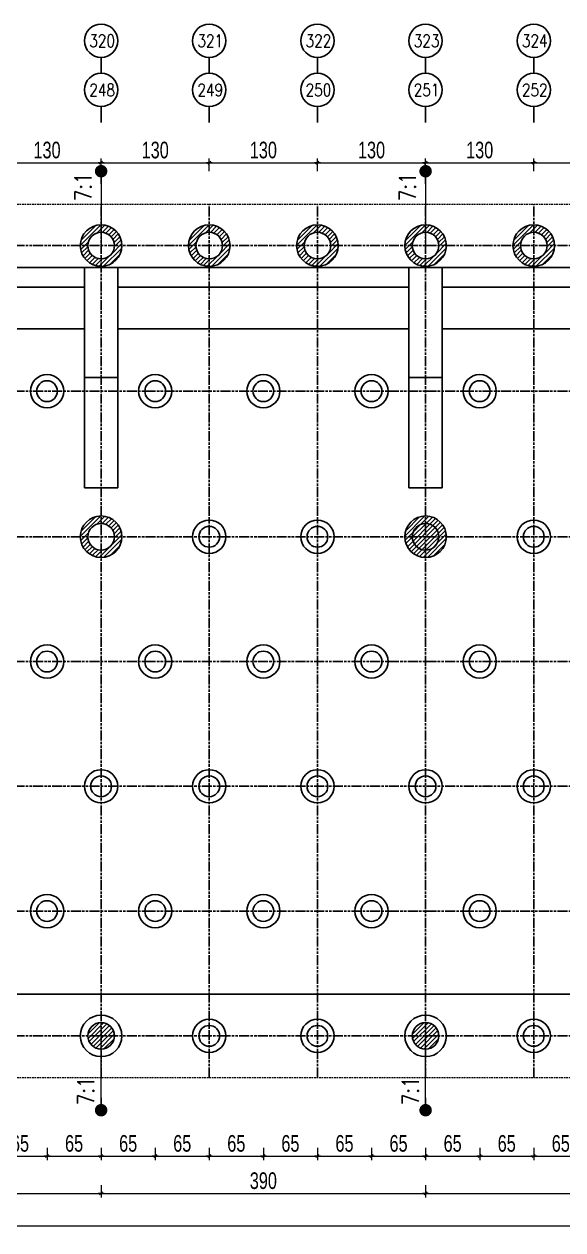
# Model space of a CAD drawing. Header units: inches. Extents: x -1640460 to 2672754, y -1012 to 1209503.
# Drawn here: x 5907 to 6555, y 136 to 1586 of the extents above; entities that cross this region are included whole.
import ezdxf

# ---------------------------------------------------------------- set-up
doc = ezdxf.new("R2010")
doc.units = ezdxf.units.IN
doc.header["$MEASUREMENT"] = 0
doc.linetypes.add('ACAD_ISO09W100', pattern=[45, 24, -3, 6, -3, 6, -3])
doc.linetypes.add('HIDDEN', pattern=[0.375, 0.25, -0.125])
doc.layers.add('DIM', color=177, linetype='Continuous', lineweight=20)
doc.layers.add('THAY1', color=9, linetype='Continuous', lineweight=20)
for name, color, linetype in [('Kich thuoc', 4, 'Continuous'), ('Text', 2, 'Continuous'), ('Tim', 8, 'ACAD_ISO09W100')]:
    doc.layers.add(name, color=color, linetype=linetype)
doc.styles.add('KICH_THUOC', font='vnsimli.shx', dxfattribs={"width": 0.8})
doc.styles.add('TXTDIM', font='VNARIAL.TTF', dxfattribs={"width": 0.7})
doc.dimstyles.new('DIM10', dxfattribs={"dimscale": 10, "dimtxt": 2, "dimasz": 0.3, "dimexe": 0.5, "dimexo": 0.5, "dimgap": 0.5, "dimtad": 1, "dimdec": 0, "dimzin": 12, "dimdsep": 46, "dimtxsty": 'TXTDIM', "dimblk": 'SLASH', "dimcen": 1.5, "dimclrd": 1, "dimclre": 256, "dimclrt": 2, "dimadec": 0, "dimazin": 0, "dimtfac": 1, "dimtdec": 0, "dimtix": 1, "dimtmove": 0, "dimatfit": 3, "dimldrblk": 'DOT', "dimfxl": 1, "dimfxlon": 1, "dimtolj": 1, "dimtzin": 0, "dimlwd": 9, "dimlwe": 9, "dimarcsym": 1})
pattern_1 = [(45, (5514.489555966934, 0), (-2.651650429449553, 2.651650429449553), [])]

# ---------------------------------------------------------------- blocks, each defined once
blk = doc.blocks.new('SLASH')
at = {"layer": 'DIM', "color": 16}
blk.add_line((-1.2, 0), (1.2, 0), dxfattribs=at)
at = {"layer": 'DIM', "color": 16, "linetype": 'Continuous'}
blk.add_line((-0.6, -0.6), (0.6, 0.6), dxfattribs=at)
blk = doc.blocks.new('*D436')
at = {"layer": 'Defpoints', "color": 0}
for p in [(5869.865491394885, 319.4343528143809), (5934.865491394885, 319.4343528143809), (5934.865491394885, 224.8443050668575)]:
    blk.add_point(p, dxfattribs=at)
at = {"layer": 'Kich thuoc', "lineweight": 9}
for p, q in [((5869.865491394885, 234.8443050668575), (5869.865491394885, 219.8443050668575)), ((5934.865491394885, 234.8443050668575), (5934.865491394885, 219.8443050668575))]:
    blk.add_line(p, q, dxfattribs=at)
at = {"layer": 'Kich thuoc', "color": 1, "lineweight": 9}
blk.add_line((5872.865491394885, 224.8443050668575), (5931.865491394885, 224.8443050668575), dxfattribs=at)
at = {"layer": 'Kich thuoc', "color": 1, "lineweight": 9, "xscale": 3, "yscale": 3, "zscale": 3, "rotation": 180}
blk.add_blockref('SLASH', (5869.865491394885, 224.8443050668575), dxfattribs=at)
at = {"layer": 'Kich thuoc', "color": 1, "lineweight": 9, "xscale": 3, "yscale": 3, "zscale": 3}
blk.add_blockref('SLASH', (5934.865491394885, 224.8443050668575), dxfattribs=at)
at = {"layer": 'Kich thuoc', "color": 2, "insert": (5902.365491394885, 240.0489435388902), "char_height": 20, "attachment_point": 5, "style": 'TXTDIM'}
blk.add_mtext('\\A1;65', dxfattribs=at)
blk = doc.blocks.new('_Dot')
at = {"color": 0, "linetype": 'ByBlock', "lineweight": -2}
blk.add_line((-0.5, 0), (-1, 0), dxfattribs=at)
at = {"color": 0, "linetype": 'ByBlock', "const_width": 0.5}
blk.add_lwpolyline([(-0.25, 0, 1), (0.25, 0, 1)], format="xyb", close=True, dxfattribs=at)
blk = doc.blocks.new('*D437')
at = {"layer": 'Defpoints', "color": 0}
for p in [(5934.865491394885, 319.4343528143809), (5999.865491394885, 319.4343528143809), (5999.865491394885, 224.8443050668575)]:
    blk.add_point(p, dxfattribs=at)
at = {"layer": 'Kich thuoc', "lineweight": 9}
for p, q in [((5934.865491394885, 234.8443050668575), (5934.865491394885, 219.8443050668575)), ((5999.865491394885, 234.8443050668575), (5999.865491394885, 219.8443050668575))]:
    blk.add_line(p, q, dxfattribs=at)
at = {"layer": 'Kich thuoc', "color": 1, "lineweight": 9}
blk.add_line((5937.865491394885, 224.8443050668575), (5996.865491394885, 224.8443050668575), dxfattribs=at)
at = {"layer": 'Kich thuoc', "color": 1, "lineweight": 9, "xscale": 3, "yscale": 3, "zscale": 3, "rotation": 180}
blk.add_blockref('SLASH', (5934.865491394885, 224.8443050668575), dxfattribs=at)
at = {"layer": 'Kich thuoc', "color": 1, "lineweight": 9, "xscale": 3, "yscale": 3, "zscale": 3}
blk.add_blockref('SLASH', (5999.865491394885, 224.8443050668575), dxfattribs=at)
at = {"layer": 'Kich thuoc', "color": 2, "insert": (5967.365491394885, 240.0489435388902), "char_height": 20, "attachment_point": 5, "style": 'TXTDIM'}
blk.add_mtext('\\A1;65', dxfattribs=at)
blk = doc.blocks.new('*D438')
at = {"layer": 'Defpoints', "color": 0}
for p in [(5999.865491394885, 319.4343528143809), (6064.865491394885, 319.4343528143809), (6064.865491394885, 224.8443050668575)]:
    blk.add_point(p, dxfattribs=at)
at = {"layer": 'Kich thuoc', "lineweight": 9}
for p, q in [((5999.865491394885, 234.8443050668575), (5999.865491394885, 219.8443050668575)), ((6064.865491394885, 234.8443050668575), (6064.865491394885, 219.8443050668575))]:
    blk.add_line(p, q, dxfattribs=at)
at = {"layer": 'Kich thuoc', "color": 1, "lineweight": 9}
blk.add_line((6002.865491394885, 224.8443050668575), (6061.865491394885, 224.8443050668575), dxfattribs=at)
at = {"layer": 'Kich thuoc', "color": 1, "lineweight": 9, "xscale": 3, "yscale": 3, "zscale": 3, "rotation": 180}
blk.add_blockref('SLASH', (5999.865491394885, 224.8443050668575), dxfattribs=at)
at = {"layer": 'Kich thuoc', "color": 1, "lineweight": 9, "xscale": 3, "yscale": 3, "zscale": 3}
blk.add_blockref('SLASH', (6064.865491394885, 224.8443050668575), dxfattribs=at)
at = {"layer": 'Kich thuoc', "color": 2, "insert": (6032.365491394885, 240.0489435388902), "char_height": 20, "attachment_point": 5, "style": 'TXTDIM'}
blk.add_mtext('\\A1;65', dxfattribs=at)
blk = doc.blocks.new('*D439')
at = {"layer": 'Defpoints', "color": 0}
for p in [(6064.865491394885, 319.4343528143809), (6129.865491394885, 319.4343528143809), (6129.865491394885, 224.8443050668575)]:
    blk.add_point(p, dxfattribs=at)
at = {"layer": 'Kich thuoc', "lineweight": 9}
for p, q in [((6064.865491394885, 234.8443050668575), (6064.865491394885, 219.8443050668575)), ((6129.865491394885, 234.8443050668575), (6129.865491394885, 219.8443050668575))]:
    blk.add_line(p, q, dxfattribs=at)
at = {"layer": 'Kich thuoc', "color": 1, "lineweight": 9}
blk.add_line((6067.865491394885, 224.8443050668575), (6126.865491394885, 224.8443050668575), dxfattribs=at)
at = {"layer": 'Kich thuoc', "color": 1, "lineweight": 9, "xscale": 3, "yscale": 3, "zscale": 3, "rotation": 180}
blk.add_blockref('SLASH', (6064.865491394885, 224.8443050668575), dxfattribs=at)
at = {"layer": 'Kich thuoc', "color": 1, "lineweight": 9, "xscale": 3, "yscale": 3, "zscale": 3}
blk.add_blockref('SLASH', (6129.865491394885, 224.8443050668575), dxfattribs=at)
at = {"layer": 'Kich thuoc', "color": 2, "insert": (6097.365491394885, 240.0489435388902), "char_height": 20, "attachment_point": 5, "style": 'TXTDIM'}
blk.add_mtext('\\A1;65', dxfattribs=at)
blk = doc.blocks.new('*D382')
at = {"layer": 'Defpoints', "color": 0}
for p in [(6129.865491394885, 319.4343528143809), (6194.865491394885, 319.4343528143809), (6194.865491394885, 224.8443050668575)]:
    blk.add_point(p, dxfattribs=at)
at = {"layer": 'Kich thuoc', "lineweight": 9}
for p, q in [((6129.865491394885, 234.8443050668575), (6129.865491394885, 219.8443050668575)), ((6194.865491394885, 234.8443050668575), (6194.865491394885, 219.8443050668575))]:
    blk.add_line(p, q, dxfattribs=at)
at = {"layer": 'Kich thuoc', "color": 1, "lineweight": 9}
blk.add_line((6132.865491394885, 224.8443050668575), (6191.865491394885, 224.8443050668575), dxfattribs=at)
at = {"layer": 'Kich thuoc', "color": 1, "lineweight": 9, "xscale": 3, "yscale": 3, "zscale": 3, "rotation": 180}
blk.add_blockref('SLASH', (6129.865491394885, 224.8443050668575), dxfattribs=at)
at = {"layer": 'Kich thuoc', "color": 1, "lineweight": 9, "xscale": 3, "yscale": 3, "zscale": 3}
blk.add_blockref('SLASH', (6194.865491394885, 224.8443050668575), dxfattribs=at)
at = {"layer": 'Kich thuoc', "color": 2, "insert": (6162.365491394885, 240.0489435388902), "char_height": 20, "attachment_point": 5, "style": 'TXTDIM'}
blk.add_mtext('\\A1;65', dxfattribs=at)
blk = doc.blocks.new('*D383')
at = {"layer": 'Defpoints', "color": 0}
for p in [(6194.865491394885, 319.4343528143809), (6259.865491394885, 319.4343528143809), (6259.865491394885, 224.8443050668575)]:
    blk.add_point(p, dxfattribs=at)
at = {"layer": 'Kich thuoc', "lineweight": 9}
for p, q in [((6194.865491394885, 234.8443050668575), (6194.865491394885, 219.8443050668575)), ((6259.865491394885, 234.8443050668575), (6259.865491394885, 219.8443050668575))]:
    blk.add_line(p, q, dxfattribs=at)
at = {"layer": 'Kich thuoc', "color": 1, "lineweight": 9}
blk.add_line((6197.865491394885, 224.8443050668575), (6256.865491394885, 224.8443050668575), dxfattribs=at)
at = {"layer": 'Kich thuoc', "color": 1, "lineweight": 9, "xscale": 3, "yscale": 3, "zscale": 3, "rotation": 180}
blk.add_blockref('SLASH', (6194.865491394885, 224.8443050668575), dxfattribs=at)
at = {"layer": 'Kich thuoc', "color": 1, "lineweight": 9, "xscale": 3, "yscale": 3, "zscale": 3}
blk.add_blockref('SLASH', (6259.865491394885, 224.8443050668575), dxfattribs=at)
at = {"layer": 'Kich thuoc', "color": 2, "insert": (6227.365491394885, 240.0489435388902), "char_height": 20, "attachment_point": 5, "style": 'TXTDIM'}
blk.add_mtext('\\A1;65', dxfattribs=at)
blk = doc.blocks.new('*D384')
at = {"layer": 'Defpoints', "color": 0}
for p in [(6259.865491394885, 319.4343528143809), (6324.865491394885, 319.4343528143809), (6324.865491394885, 224.8443050668575)]:
    blk.add_point(p, dxfattribs=at)
at = {"layer": 'Kich thuoc', "lineweight": 9}
for p, q in [((6259.865491394885, 234.8443050668575), (6259.865491394885, 219.8443050668575)), ((6324.865491394885, 234.8443050668575), (6324.865491394885, 219.8443050668575))]:
    blk.add_line(p, q, dxfattribs=at)
at = {"layer": 'Kich thuoc', "color": 1, "lineweight": 9}
blk.add_line((6262.865491394885, 224.8443050668575), (6321.865491394885, 224.8443050668575), dxfattribs=at)
at = {"layer": 'Kich thuoc', "color": 1, "lineweight": 9, "xscale": 3, "yscale": 3, "zscale": 3, "rotation": 180}
blk.add_blockref('SLASH', (6259.865491394885, 224.8443050668575), dxfattribs=at)
at = {"layer": 'Kich thuoc', "color": 1, "lineweight": 9, "xscale": 3, "yscale": 3, "zscale": 3}
blk.add_blockref('SLASH', (6324.865491394885, 224.8443050668575), dxfattribs=at)
at = {"layer": 'Kich thuoc', "color": 2, "insert": (6292.365491394885, 240.0489435388902), "char_height": 20, "attachment_point": 5, "style": 'TXTDIM'}
blk.add_mtext('\\A1;65', dxfattribs=at)
blk = doc.blocks.new('*D385')
at = {"layer": 'Defpoints', "color": 0}
for p in [(6324.865491394885, 319.4343528143809), (6389.865491394885, 319.4343528143809), (6389.865491394885, 224.8443050668575)]:
    blk.add_point(p, dxfattribs=at)
at = {"layer": 'Kich thuoc', "lineweight": 9}
for p, q in [((6324.865491394885, 234.8443050668575), (6324.865491394885, 219.8443050668575)), ((6389.865491394885, 234.8443050668575), (6389.865491394885, 219.8443050668575))]:
    blk.add_line(p, q, dxfattribs=at)
at = {"layer": 'Kich thuoc', "color": 1, "lineweight": 9}
blk.add_line((6327.865491394885, 224.8443050668575), (6386.865491394885, 224.8443050668575), dxfattribs=at)
at = {"layer": 'Kich thuoc', "color": 1, "lineweight": 9, "xscale": 3, "yscale": 3, "zscale": 3, "rotation": 180}
blk.add_blockref('SLASH', (6324.865491394885, 224.8443050668575), dxfattribs=at)
at = {"layer": 'Kich thuoc', "color": 1, "lineweight": 9, "xscale": 3, "yscale": 3, "zscale": 3}
blk.add_blockref('SLASH', (6389.865491394885, 224.8443050668575), dxfattribs=at)
at = {"layer": 'Kich thuoc', "color": 2, "insert": (6357.365491394885, 240.0489435388902), "char_height": 20, "attachment_point": 5, "style": 'TXTDIM'}
blk.add_mtext('\\A1;65', dxfattribs=at)
blk = doc.blocks.new('*D386')
at = {"layer": 'Defpoints', "color": 0}
for p in [(6389.865491394885, 319.4343528143809), (6454.865491394885, 319.4343528143809), (6454.865491394885, 224.8443050668575)]:
    blk.add_point(p, dxfattribs=at)
at = {"layer": 'Kich thuoc', "lineweight": 9}
for p, q in [((6389.865491394885, 234.8443050668575), (6389.865491394885, 219.8443050668575)), ((6454.865491394885, 234.8443050668575), (6454.865491394885, 219.8443050668575))]:
    blk.add_line(p, q, dxfattribs=at)
at = {"layer": 'Kich thuoc', "color": 1, "lineweight": 9}
blk.add_line((6392.865491394885, 224.8443050668575), (6451.865491394885, 224.8443050668575), dxfattribs=at)
at = {"layer": 'Kich thuoc', "color": 1, "lineweight": 9, "xscale": 3, "yscale": 3, "zscale": 3, "rotation": 180}
blk.add_blockref('SLASH', (6389.865491394885, 224.8443050668575), dxfattribs=at)
at = {"layer": 'Kich thuoc', "color": 1, "lineweight": 9, "xscale": 3, "yscale": 3, "zscale": 3}
blk.add_blockref('SLASH', (6454.865491394885, 224.8443050668575), dxfattribs=at)
at = {"layer": 'Kich thuoc', "color": 2, "insert": (6422.365491394885, 240.0489435388902), "char_height": 20, "attachment_point": 5, "style": 'TXTDIM'}
blk.add_mtext('\\A1;65', dxfattribs=at)
blk = doc.blocks.new('*D387')
at = {"layer": 'Defpoints', "color": 0}
for p in [(6454.865491394885, 319.4343528143809), (6519.865491394885, 319.4343528143809), (6519.865491394885, 224.8443050668575)]:
    blk.add_point(p, dxfattribs=at)
at = {"layer": 'Kich thuoc', "lineweight": 9}
for p, q in [((6454.865491394885, 234.8443050668575), (6454.865491394885, 219.8443050668575)), ((6519.865491394885, 234.8443050668575), (6519.865491394885, 219.8443050668575))]:
    blk.add_line(p, q, dxfattribs=at)
at = {"layer": 'Kich thuoc', "color": 1, "lineweight": 9}
blk.add_line((6457.865491394885, 224.8443050668575), (6516.865491394885, 224.8443050668575), dxfattribs=at)
at = {"layer": 'Kich thuoc', "color": 1, "lineweight": 9, "xscale": 3, "yscale": 3, "zscale": 3, "rotation": 180}
blk.add_blockref('SLASH', (6454.865491394885, 224.8443050668575), dxfattribs=at)
at = {"layer": 'Kich thuoc', "color": 1, "lineweight": 9, "xscale": 3, "yscale": 3, "zscale": 3}
blk.add_blockref('SLASH', (6519.865491394885, 224.8443050668575), dxfattribs=at)
at = {"layer": 'Kich thuoc', "color": 2, "insert": (6487.365491394885, 240.0489435388902), "char_height": 20, "attachment_point": 5, "style": 'TXTDIM'}
blk.add_mtext('\\A1;65', dxfattribs=at)
blk = doc.blocks.new('*D388')
at = {"layer": 'Defpoints', "color": 0}
for p in [(6519.865491394885, 319.4343528143809), (6584.865491394885, 319.4343528143809), (6584.865491394885, 224.8443050668575)]:
    blk.add_point(p, dxfattribs=at)
at = {"layer": 'Kich thuoc', "lineweight": 9}
for p, q in [((6519.865491394885, 234.8443050668575), (6519.865491394885, 219.8443050668575)), ((6584.865491394885, 234.8443050668575), (6584.865491394885, 219.8443050668575))]:
    blk.add_line(p, q, dxfattribs=at)
at = {"layer": 'Kich thuoc', "color": 1, "lineweight": 9}
blk.add_line((6522.865491394885, 224.8443050668575), (6581.865491394885, 224.8443050668575), dxfattribs=at)
at = {"layer": 'Kich thuoc', "color": 1, "lineweight": 9, "xscale": 3, "yscale": 3, "zscale": 3, "rotation": 180}
blk.add_blockref('SLASH', (6519.865491394885, 224.8443050668575), dxfattribs=at)
at = {"layer": 'Kich thuoc', "color": 1, "lineweight": 9, "xscale": 3, "yscale": 3, "zscale": 3}
blk.add_blockref('SLASH', (6584.865491394885, 224.8443050668575), dxfattribs=at)
at = {"layer": 'Kich thuoc', "color": 2, "insert": (6552.365491394885, 240.0489435388902), "char_height": 20, "attachment_point": 5, "style": 'TXTDIM'}
blk.add_mtext('\\A1;65', dxfattribs=at)
blk = doc.blocks.new('*D415')
at = {"layer": 'Defpoints', "color": 0}
for p in [(5609.865491394885, 319.4343528143809), (5999.865491394885, 319.4343528143809), (5999.865491394885, 179.9958331082016)]:
    blk.add_point(p, dxfattribs=at)
at = {"layer": 'Kich thuoc', "lineweight": 9}
for p, q in [((5609.865491394885, 189.9958331082016), (5609.865491394885, 174.9958331082016)), ((5999.865491394885, 189.9958331082016), (5999.865491394885, 174.9958331082016))]:
    blk.add_line(p, q, dxfattribs=at)
at = {"layer": 'Kich thuoc', "color": 1, "lineweight": 9}
blk.add_line((5612.865491394885, 179.9958331082016), (5996.865491394885, 179.9958331082016), dxfattribs=at)
at = {"layer": 'Kich thuoc', "color": 1, "lineweight": 9, "xscale": 3, "yscale": 3, "zscale": 3, "rotation": 180}
blk.add_blockref('SLASH', (5609.865491394885, 179.9958331082016), dxfattribs=at)
at = {"layer": 'Kich thuoc', "color": 1, "lineweight": 9, "xscale": 3, "yscale": 3, "zscale": 3}
blk.add_blockref('SLASH', (5999.865491394885, 179.9958331082016), dxfattribs=at)
at = {"layer": 'Kich thuoc', "color": 2, "insert": (5804.865491394885, 195.2141141450365), "char_height": 20, "attachment_point": 5, "style": 'TXTDIM'}
blk.add_mtext('\\A1;390', dxfattribs=at)
blk = doc.blocks.new('*D416')
at = {"layer": 'Defpoints', "color": 0}
for p in [(5999.865491394885, 319.4343528143809), (6389.865491394885, 319.4343528143809), (6389.865491394885, 179.9958331082016)]:
    blk.add_point(p, dxfattribs=at)
at = {"layer": 'Kich thuoc', "lineweight": 9}
for p, q in [((5999.865491394885, 189.9958331082016), (5999.865491394885, 174.9958331082016)), ((6389.865491394885, 189.9958331082016), (6389.865491394885, 174.9958331082016))]:
    blk.add_line(p, q, dxfattribs=at)
at = {"layer": 'Kich thuoc', "color": 1, "lineweight": 9}
blk.add_line((6002.865491394885, 179.9958331082016), (6386.865491394885, 179.9958331082016), dxfattribs=at)
at = {"layer": 'Kich thuoc', "color": 1, "lineweight": 9, "xscale": 3, "yscale": 3, "zscale": 3, "rotation": 180}
blk.add_blockref('SLASH', (5999.865491394885, 179.9958331082016), dxfattribs=at)
at = {"layer": 'Kich thuoc', "color": 1, "lineweight": 9, "xscale": 3, "yscale": 3, "zscale": 3}
blk.add_blockref('SLASH', (6389.865491394885, 179.9958331082016), dxfattribs=at)
at = {"layer": 'Kich thuoc', "color": 2, "insert": (6194.865491394885, 195.2141141450365), "char_height": 20, "attachment_point": 5, "style": 'TXTDIM'}
blk.add_mtext('\\A1;390', dxfattribs=at)
blk = doc.blocks.new('*D417')
at = {"layer": 'Defpoints', "color": 0}
for p in [(6389.865491394885, 319.4343528143809), (6779.865491394885, 319.4343528143809), (6779.865491394885, 179.9958331082016)]:
    blk.add_point(p, dxfattribs=at)
at = {"layer": 'Kich thuoc', "lineweight": 9}
for p, q in [((6389.865491394885, 189.9958331082016), (6389.865491394885, 174.9958331082016)), ((6779.865491394885, 189.9958331082016), (6779.865491394885, 174.9958331082016))]:
    blk.add_line(p, q, dxfattribs=at)
at = {"layer": 'Kich thuoc', "color": 1, "lineweight": 9}
blk.add_line((6392.865491394885, 179.9958331082016), (6776.865491394885, 179.9958331082016), dxfattribs=at)
at = {"layer": 'Kich thuoc', "color": 1, "lineweight": 9, "xscale": 3, "yscale": 3, "zscale": 3, "rotation": 180}
blk.add_blockref('SLASH', (6389.865491394885, 179.9958331082016), dxfattribs=at)
at = {"layer": 'Kich thuoc', "color": 1, "lineweight": 9, "xscale": 3, "yscale": 3, "zscale": 3}
blk.add_blockref('SLASH', (6779.865491394885, 179.9958331082016), dxfattribs=at)
at = {"layer": 'Kich thuoc', "color": 2, "insert": (6584.865491394885, 195.2141141450365), "char_height": 20, "attachment_point": 5, "style": 'TXTDIM'}
blk.add_mtext('\\A1;390', dxfattribs=at)
blk = doc.blocks.new('*D422')
at = {"layer": 'Defpoints', "color": 0}
for p in [(5040.865491394885, 319.4343528143809), (8128.865491394885, 319.4343528143809), (8128.865491394885, 141.1836289337371)]:
    blk.add_point(p, dxfattribs=at)
at = {"layer": 'Kich thuoc', "lineweight": 9}
for p, q in [((5040.865491394885, 151.1836289337371), (5040.865491394885, 136.1836289337371)), ((8128.865491394885, 151.1836289337371), (8128.865491394885, 136.1836289337371))]:
    blk.add_line(p, q, dxfattribs=at)
at = {"layer": 'Kich thuoc', "color": 1, "lineweight": 9}
blk.add_line((5043.865491394885, 141.1836289337371), (8125.865491394885, 141.1836289337371), dxfattribs=at)
at = {"layer": 'Kich thuoc', "color": 1, "lineweight": 9, "xscale": 3, "yscale": 3, "zscale": 3, "rotation": 180}
blk.add_blockref('SLASH', (5040.865491394885, 141.1836289337371), dxfattribs=at)
at = {"layer": 'Kich thuoc', "color": 1, "lineweight": 9, "xscale": 3, "yscale": 3, "zscale": 3}
blk.add_blockref('SLASH', (8128.865491394885, 141.1836289337371), dxfattribs=at)
at = {"layer": 'Kich thuoc', "color": 2, "insert": (6584.865491394885, 156.401909970572), "char_height": 20, "attachment_point": 5, "style": 'TXTDIM'}
blk.add_mtext('\\A1;3088', dxfattribs=at)
blk = doc.blocks.new('*D364')
at = {"layer": 'Defpoints', "color": 0}
for p in [(5999.865491394885, 1418.99887959694), (5869.865491394885, 1369.434352814381), (5999.865491394885, 1369.434352814381)]:
    blk.add_point(p, dxfattribs=at)
at = {"layer": 'Kich thuoc', "lineweight": 9}
for p, q in [((5869.865491394885, 1408.99887959694), (5869.865491394885, 1423.99887959694)), ((5999.865491394885, 1408.99887959694), (5999.865491394885, 1423.99887959694))]:
    blk.add_line(p, q, dxfattribs=at)
at = {"layer": 'Kich thuoc', "color": 1, "lineweight": 9}
blk.add_line((5872.865491394885, 1418.99887959694), (5996.865491394885, 1418.99887959694), dxfattribs=at)
at = {"layer": 'Kich thuoc', "color": 1, "lineweight": 9, "xscale": 3, "yscale": 3, "zscale": 3, "rotation": 180}
blk.add_blockref('SLASH', (5869.865491394885, 1418.99887959694), dxfattribs=at)
at = {"layer": 'Kich thuoc', "color": 1, "lineweight": 9, "xscale": 3, "yscale": 3, "zscale": 3}
blk.add_blockref('SLASH', (5999.865491394885, 1418.99887959694), dxfattribs=at)
at = {"layer": 'Kich thuoc', "color": 2, "insert": (5934.865491394885, 1434.217160633775), "char_height": 20, "attachment_point": 5, "style": 'TXTDIM'}
blk.add_mtext('\\A1;130', dxfattribs=at)
blk = doc.blocks.new('*D365')
at = {"layer": 'Defpoints', "color": 0}
for p in [(6129.865491394885, 1418.99887959694), (5999.865491394885, 1369.434352814381), (6129.865491394885, 1369.434352814381)]:
    blk.add_point(p, dxfattribs=at)
at = {"layer": 'Kich thuoc', "lineweight": 9}
for p, q in [((5999.865491394885, 1408.99887959694), (5999.865491394885, 1423.99887959694)), ((6129.865491394885, 1408.99887959694), (6129.865491394885, 1423.99887959694))]:
    blk.add_line(p, q, dxfattribs=at)
at = {"layer": 'Kich thuoc', "color": 1, "lineweight": 9}
blk.add_line((6002.865491394885, 1418.99887959694), (6126.865491394885, 1418.99887959694), dxfattribs=at)
at = {"layer": 'Kich thuoc', "color": 1, "lineweight": 9, "xscale": 3, "yscale": 3, "zscale": 3, "rotation": 180}
blk.add_blockref('SLASH', (5999.865491394885, 1418.99887959694), dxfattribs=at)
at = {"layer": 'Kich thuoc', "color": 1, "lineweight": 9, "xscale": 3, "yscale": 3, "zscale": 3}
blk.add_blockref('SLASH', (6129.865491394885, 1418.99887959694), dxfattribs=at)
at = {"layer": 'Kich thuoc', "color": 2, "insert": (6064.865491394885, 1434.217160633775), "char_height": 20, "attachment_point": 5, "style": 'TXTDIM'}
blk.add_mtext('\\A1;130', dxfattribs=at)
blk = doc.blocks.new('*D366')
at = {"layer": 'Defpoints', "color": 0}
for p in [(6259.865491394885, 1418.99887959694), (6259.865491394885, 1383.01085730274), (6129.865491394885, 1369.434352814381)]:
    blk.add_point(p, dxfattribs=at)
at = {"layer": 'Kich thuoc', "lineweight": 9}
for p, q in [((6129.865491394885, 1408.99887959694), (6129.865491394885, 1423.99887959694)), ((6259.865491394885, 1408.99887959694), (6259.865491394885, 1423.99887959694))]:
    blk.add_line(p, q, dxfattribs=at)
at = {"layer": 'Kich thuoc', "color": 1, "lineweight": 9}
blk.add_line((6132.865491394885, 1418.99887959694), (6256.865491394885, 1418.99887959694), dxfattribs=at)
at = {"layer": 'Kich thuoc', "color": 1, "lineweight": 9, "xscale": 3, "yscale": 3, "zscale": 3, "rotation": 180}
blk.add_blockref('SLASH', (6129.865491394885, 1418.99887959694), dxfattribs=at)
at = {"layer": 'Kich thuoc', "color": 1, "lineweight": 9, "xscale": 3, "yscale": 3, "zscale": 3}
blk.add_blockref('SLASH', (6259.865491394885, 1418.99887959694), dxfattribs=at)
at = {"layer": 'Kich thuoc', "color": 2, "insert": (6194.865491394885, 1434.217160633775), "char_height": 20, "attachment_point": 5, "style": 'TXTDIM'}
blk.add_mtext('\\A1;130', dxfattribs=at)
blk = doc.blocks.new('*D367')
at = {"layer": 'Defpoints', "color": 0}
for p in [(6389.865491394885, 1418.99887959694), (6259.865491394885, 1383.01085730274), (6389.865491394885, 1369.434352814381)]:
    blk.add_point(p, dxfattribs=at)
at = {"layer": 'Kich thuoc', "lineweight": 9}
for p, q in [((6259.865491394885, 1408.99887959694), (6259.865491394885, 1423.99887959694)), ((6389.865491394885, 1408.99887959694), (6389.865491394885, 1423.99887959694))]:
    blk.add_line(p, q, dxfattribs=at)
at = {"layer": 'Kich thuoc', "color": 1, "lineweight": 9}
blk.add_line((6262.865491394885, 1418.99887959694), (6386.865491394885, 1418.99887959694), dxfattribs=at)
at = {"layer": 'Kich thuoc', "color": 1, "lineweight": 9, "xscale": 3, "yscale": 3, "zscale": 3, "rotation": 180}
blk.add_blockref('SLASH', (6259.865491394885, 1418.99887959694), dxfattribs=at)
at = {"layer": 'Kich thuoc', "color": 1, "lineweight": 9, "xscale": 3, "yscale": 3, "zscale": 3}
blk.add_blockref('SLASH', (6389.865491394885, 1418.99887959694), dxfattribs=at)
at = {"layer": 'Kich thuoc', "color": 2, "insert": (6324.865491394885, 1434.217160633775), "char_height": 20, "attachment_point": 5, "style": 'TXTDIM'}
blk.add_mtext('\\A1;130', dxfattribs=at)
blk = doc.blocks.new('*D368')
at = {"layer": 'Defpoints', "color": 0}
for p in [(6519.865491394885, 1418.99887959694), (6389.865491394885, 1369.434352814381), (6519.865491394885, 1369.434352814381)]:
    blk.add_point(p, dxfattribs=at)
at = {"layer": 'Kich thuoc', "lineweight": 9}
for p, q in [((6389.865491394885, 1408.99887959694), (6389.865491394885, 1423.99887959694)), ((6519.865491394885, 1408.99887959694), (6519.865491394885, 1423.99887959694))]:
    blk.add_line(p, q, dxfattribs=at)
at = {"layer": 'Kich thuoc', "color": 1, "lineweight": 9}
blk.add_line((6392.865491394885, 1418.99887959694), (6516.865491394885, 1418.99887959694), dxfattribs=at)
at = {"layer": 'Kich thuoc', "color": 1, "lineweight": 9, "xscale": 3, "yscale": 3, "zscale": 3, "rotation": 180}
blk.add_blockref('SLASH', (6389.865491394885, 1418.99887959694), dxfattribs=at)
at = {"layer": 'Kich thuoc', "color": 1, "lineweight": 9, "xscale": 3, "yscale": 3, "zscale": 3}
blk.add_blockref('SLASH', (6519.865491394885, 1418.99887959694), dxfattribs=at)
at = {"layer": 'Kich thuoc', "color": 2, "insert": (6454.865491394885, 1434.217160633775), "char_height": 20, "attachment_point": 5, "style": 'TXTDIM'}
blk.add_mtext('\\A1;130', dxfattribs=at)
blk = doc.blocks.new('*D369')
at = {"layer": 'Defpoints', "color": 0}
for p in [(6649.865491394885, 1418.99887959694), (6519.865491394885, 1369.434352814381), (6649.865491394885, 1369.434352814381)]:
    blk.add_point(p, dxfattribs=at)
at = {"layer": 'Kich thuoc', "lineweight": 9}
for p, q in [((6519.865491394885, 1408.99887959694), (6519.865491394885, 1423.99887959694)), ((6649.865491394885, 1408.99887959694), (6649.865491394885, 1423.99887959694))]:
    blk.add_line(p, q, dxfattribs=at)
at = {"layer": 'Kich thuoc', "color": 1, "lineweight": 9}
blk.add_line((6522.865491394885, 1418.99887959694), (6646.865491394885, 1418.99887959694), dxfattribs=at)
at = {"layer": 'Kich thuoc', "color": 1, "lineweight": 9, "xscale": 3, "yscale": 3, "zscale": 3, "rotation": 180}
blk.add_blockref('SLASH', (6519.865491394885, 1418.99887959694), dxfattribs=at)
at = {"layer": 'Kich thuoc', "color": 1, "lineweight": 9, "xscale": 3, "yscale": 3, "zscale": 3}
blk.add_blockref('SLASH', (6649.865491394885, 1418.99887959694), dxfattribs=at)
at = {"layer": 'Kich thuoc', "color": 2, "insert": (6584.865491394885, 1434.217160633775), "char_height": 20, "attachment_point": 5, "style": 'TXTDIM'}
blk.add_mtext('\\A1;130', dxfattribs=at)

msp = doc.modelspace()

# ---------------------------------------------------------------- hatches: boundary and pattern name
h = msp.add_hatch()
h.set_pattern_fill('ANSI31', color=256, scale=30, style=0)
h.set_pattern_definition([(45, (5254.489555966934, 0), (-2.651650429449553, 2.651650429449553), [])])
h.paths.add_polyline_path([(5999.865491394885, 1344.434352814381, 0.4142135623730951), (5974.865491394885, 1319.434352814381), (5983.865491394885, 1319.434352814381, -0.4142135623730951), (5999.865491394885, 1335.434352814381)])
h.paths.add_polyline_path([(5999.865491394885, 1344.434352814381), (5999.865491394885, 1335.434352814381, -0.4142135623730951), (6015.865491394885, 1319.434352814381), (6024.865491394885, 1319.434352814381, 0.4142135623730951)])
h.paths.add_polyline_path([(6024.865491394885, 1319.434352814381), (6015.865491394885, 1319.434352814381, -0.4142135623730951), (5999.865491394885, 1303.434352814381), (5999.865491394885, 1294.434352814381, 0.4142135623730951)])
h.paths.add_polyline_path([(5983.865491394885, 1319.434352814381), (5974.865491394885, 1319.434352814381, 0.4142135623730951), (5999.865491394885, 1294.434352814381), (5999.865491394885, 1303.434352814381, -0.4142135623730951)])
h = msp.add_hatch()
h.set_pattern_fill('ANSI31', color=256, scale=30, style=0)
h.set_pattern_definition([(45, (5384.489555966934, 0), (-2.651650429449553, 2.651650429449553), [])])
h.paths.add_polyline_path([(6129.865491394885, 1344.434352814381, 0.4142135623730951), (6104.865491394885, 1319.434352814381), (6113.865491394885, 1319.434352814381, -0.4142135623730951), (6129.865491394885, 1335.434352814381)])
h.paths.add_polyline_path([(6129.865491394885, 1344.434352814381), (6129.865491394885, 1335.434352814381, -0.4142135623730951), (6145.865491394885, 1319.434352814381), (6154.865491394885, 1319.434352814381, 0.4142135623730951)])
h.paths.add_polyline_path([(6154.865491394885, 1319.434352814381), (6145.865491394885, 1319.434352814381, -0.4142135623730951), (6129.865491394885, 1303.434352814381), (6129.865491394885, 1294.434352814381, 0.4142135623730951)])
h.paths.add_polyline_path([(6113.865491394885, 1319.434352814381), (6104.865491394885, 1319.434352814381, 0.4142135623730951), (6129.865491394885, 1294.434352814381), (6129.865491394885, 1303.434352814381, -0.4142135623730951)])
h = msp.add_hatch()
h.set_pattern_fill('ANSI31', color=256, scale=30, style=0)
h.set_pattern_definition(pattern_1)
h.paths.add_polyline_path([(6259.865491394885, 1344.434352814381, 0.4142135623730951), (6234.865491394885, 1319.434352814381), (6243.865491394885, 1319.434352814381, -0.4142135623730951), (6259.865491394885, 1335.434352814381)])
h.paths.add_polyline_path([(6259.865491394885, 1344.434352814381), (6259.865491394885, 1335.434352814381, -0.4142135623730951), (6275.865491394885, 1319.434352814381), (6284.865491394885, 1319.434352814381, 0.4142135623730951)])
h.paths.add_polyline_path([(6284.865491394885, 1319.434352814381), (6275.865491394885, 1319.434352814381, -0.4142135623730951), (6259.865491394885, 1303.434352814381), (6259.865491394885, 1294.434352814381, 0.4142135623730951)])
h.paths.add_polyline_path([(6243.865491394885, 1319.434352814381), (6234.865491394885, 1319.434352814381, 0.4142135623730951), (6259.865491394885, 1294.434352814381), (6259.865491394885, 1303.434352814381, -0.4142135623730951)])
h = msp.add_hatch()
h.set_pattern_fill('ANSI31', color=256, scale=30, style=0)
h.set_pattern_definition([(45, (5644.489555966934, 0), (-2.651650429449553, 2.651650429449553), [])])
h.paths.add_polyline_path([(6389.865491394885, 1344.434352814381, 0.4142135623730951), (6364.865491394885, 1319.434352814381), (6373.865491394885, 1319.434352814381, -0.4142135623730951), (6389.865491394885, 1335.434352814381)])
h.paths.add_polyline_path([(6389.865491394885, 1344.434352814381), (6389.865491394885, 1335.434352814381, -0.4142135623730951), (6405.865491394885, 1319.434352814381), (6414.865491394885, 1319.434352814381, 0.4142135623730951)])
h.paths.add_polyline_path([(6414.865491394885, 1319.434352814381), (6405.865491394885, 1319.434352814381, -0.4142135623730951), (6389.865491394885, 1303.434352814381), (6389.865491394885, 1294.434352814381, 0.4142135623730951)])
h.paths.add_polyline_path([(6373.865491394885, 1319.434352814381), (6364.865491394885, 1319.434352814381, 0.4142135623730951), (6389.865491394885, 1294.434352814381), (6389.865491394885, 1303.434352814381, -0.4142135623730951)])
h = msp.add_hatch()
h.set_pattern_fill('ANSI31', color=256, scale=30, style=0)
h.set_pattern_definition([(45, (5774.489555966934, 0), (-2.651650429449553, 2.651650429449553), [])])
h.paths.add_polyline_path([(6519.865491394885, 1344.434352814381, 0.4142135623730951), (6494.865491394885, 1319.434352814381), (6503.865491394885, 1319.434352814381, -0.4142135623730951), (6519.865491394885, 1335.434352814381)])
h.paths.add_polyline_path([(6519.865491394885, 1344.434352814381), (6519.865491394885, 1335.434352814381, -0.4142135623730951), (6535.865491394885, 1319.434352814381), (6544.865491394885, 1319.434352814381, 0.4142135623730951)])
h.paths.add_polyline_path([(6544.865491394885, 1319.434352814381), (6535.865491394885, 1319.434352814381, -0.4142135623730951), (6519.865491394885, 1303.434352814381), (6519.865491394885, 1294.434352814381, 0.4142135623730951)])
h.paths.add_polyline_path([(6503.865491394885, 1319.434352814381), (6494.865491394885, 1319.434352814381, 0.4142135623730951), (6519.865491394885, 1294.434352814381), (6519.865491394885, 1303.434352814381, -0.4142135623730951)])
h = msp.add_hatch()
h.set_pattern_fill('ANSI31', color=256, scale=30, style=0)
h.set_pattern_definition([(45, (5254.489555966934, -349.9999999999999), (-2.651650429449553, 2.651650429449553), [])])
h.paths.add_polyline_path([(5999.865491394885, 994.434352814381, 0.4142135623730951), (5974.865491394885, 969.434352814381), (5983.865491394885, 969.434352814381, -0.4142135623730951), (5999.865491394885, 985.434352814381)])
h.paths.add_polyline_path([(5999.865491394885, 994.434352814381), (5999.865491394885, 985.434352814381, -0.4142135623730951), (6015.865491394885, 969.434352814381), (6024.865491394885, 969.434352814381, 0.4142135623730951)])
h.paths.add_polyline_path([(6024.865491394885, 969.434352814381), (6015.865491394885, 969.434352814381, -0.4142135623730951), (5999.865491394885, 953.434352814381), (5999.865491394885, 944.434352814381, 0.4142135623730951)])
h.paths.add_polyline_path([(5983.865491394885, 969.434352814381), (5974.865491394885, 969.434352814381, 0.4142135623730951), (5999.865491394885, 944.434352814381), (5999.865491394885, 953.434352814381, -0.4142135623730951)])
h = msp.add_hatch()
h.set_pattern_fill('ANSI31', color=256, scale=30, style=0)
h.set_pattern_definition([(45, (4344.489555966934, 0), (-2.651650429449553, 2.651650429449553), [])])
h.paths.add_polyline_path([(6389.865491394885, 985.434352814381), (6389.865491394885, 994.434352814381, 0.4142135623730964), (6364.865491394885, 969.4343528143809), (6373.865491394885, 969.4343528143809, -0.4142135623730971)])
h.paths.add_polyline_path([(6373.865491394885, 969.4343528143809), (6364.865491394885, 969.4343528143809, 0.4142135623730937), (6389.865491394885, 944.434352814381), (6389.865491394885, 953.434352814381, -0.4142135623730929)])
h.paths.add_polyline_path([(6414.865491394885, 969.4343528143809), (6405.865491394885, 969.4343528143809, -0.4142135623730929), (6389.865491394885, 953.434352814381), (6389.865491394885, 944.434352814381, 0.4142135623730937)])
h.paths.add_polyline_path([(6389.865491394885, 994.434352814381), (6389.865491394885, 985.434352814381, -0.4142135623730971), (6405.865491394885, 969.4343528143809), (6414.865491394885, 969.4343528143809, 0.4142135623730964)])
h.paths.add_polyline_path([(6389.865491394885, 985.434352814381, 0.4142135623731013), (6373.865491394885, 969.4343528143809), (6389.865491394885, 969.4343528143809)])
h.paths.add_polyline_path([(6389.865491394885, 969.4343528143809), (6373.865491394885, 969.4343528143809, 0.4142135623730929), (6389.865491394885, 953.434352814381)], flags=17)
h.paths.add_polyline_path([(6405.865491394885, 969.4343528143809), (6389.865491394885, 969.4343528143809), (6389.865491394885, 953.434352814381, 0.4142135623730971)])
h.paths.add_polyline_path([(6405.865491394885, 969.4343528143806, 0.4142135623731013), (6389.865491394885, 985.434352814381), (6389.865491394885, 969.4343528143809)])
h = msp.add_hatch()
h.set_pattern_fill('ANSI31', color=256, scale=30, style=0)
h.set_pattern_definition([(45, (5124.489555966934, 0), (-2.651650429449553, 2.651650429449553), [])])
h.paths.add_polyline_path([(5999.865491394885, 385.4343528143809, 0.4142135623730951), (5983.865491394885, 369.4343528143809), (5999.865491394885, 369.4343528143808)])
h.paths.add_polyline_path([(5999.865491394885, 369.4343528143809), (5983.865491394885, 369.4343528143809, 0.4142135623730961), (5999.865491394885, 353.4343528143809)])
h.paths.add_polyline_path([(5999.865491394885, 385.4343528143809), (5999.865491394885, 369.4343528143809), (6015.865491394885, 369.4343528143809, 0.4142135623730951)])
h.paths.add_polyline_path([(6015.865491394885, 369.4343528143809), (5999.865491394885, 369.4343528143808), (5999.865491394885, 353.4343528143809, 0.4142135623730951)])
h = msp.add_hatch()
h.set_pattern_fill('ANSI31', color=256, scale=30, style=0)
h.set_pattern_definition(pattern_1)
h.paths.add_polyline_path([(6389.865491394885, 385.4343528143809, 0.4142135623730951), (6373.865491394885, 369.4343528143809), (6389.865491394885, 369.4343528143808)])
h.paths.add_polyline_path([(6389.865491394885, 369.4343528143809), (6373.865491394885, 369.4343528143809, 0.4142135623730961), (6389.865491394885, 353.4343528143809)])
h.paths.add_polyline_path([(6389.865491394885, 385.4343528143809), (6389.865491394885, 369.4343528143809), (6405.865491394885, 369.4343528143809, 0.4142135623730951)])
h.paths.add_polyline_path([(6405.865491394885, 369.4343528143809), (6389.865491394885, 369.4343528143808), (6389.865491394885, 353.4343528143809, 0.4142135623730951)])

# ---------------------------------------------------------------- linework, layer by layer
for p, q in [((5999.865491394885, 1526.590238005962), (5999.865491394885, 1545.704454688804)), ((6129.865491394885, 1526.590238005962), (6129.865491394885, 1545.704454688804)), ((6259.865491394885, 1526.590238005962), (6259.865491394885, 1545.704454688804)), ((6389.865491394885, 1526.590238005962), (6389.865491394885, 1545.704454688804)), ((6519.865491394885, 1526.590238005962), (6519.865491394885, 1545.704454688804)), ((5999.865491394885, 1467.47602132312), (5999.865491394885, 1486.590238005962)), ((6129.865491394885, 1467.47602132312), (6129.865491394885, 1486.590238005962)), ((6259.865491394885, 1467.47602132312), (6259.865491394885, 1486.590238005962)), ((6389.865491394885, 1467.47602132312), (6389.865491394885, 1486.590238005962)), ((6519.865491394885, 1467.47602132312), (6519.865491394885, 1486.590238005962)), ((5040.865491394885, 1293.236780907399), (8128.865491394885, 1293.236780907399)), ((5979.865491394885, 1293.236780907399), (5979.865491394885, 1028.236780907399)), ((6019.865491394885, 1293.236780907399), (6019.865491394885, 1028.236780907399)), ((6369.865491394885, 1293.236780907399), (6369.865491394885, 1028.236780907399)), ((6409.865491394885, 1293.236780907399), (6409.865491394885, 1028.236780907399)), ((5629.865491394885, 1269.434352814381), (5979.865491394885, 1269.434352814381)), ((6019.865491394885, 1269.434352814381), (6369.865491394885, 1269.434352814381)), ((6409.865491394885, 1269.434352814381), (6759.865491394885, 1269.434352814381)), ((5629.865491394885, 1219.531553175668), (5979.865491394885, 1219.531553175668)), ((6019.865491394885, 1219.531553175668), (6369.865491394885, 1219.531553175668)), ((6409.865491394885, 1219.531553175668), (6759.865491394885, 1219.531553175668)), ((5979.865491394885, 1160.736780907399), (6019.865491394885, 1160.736780907399)), ((6369.865491394885, 1160.736780907399), (6409.865491394885, 1160.736780907399)), ((5979.865491394885, 1028.236780907399), (6019.865491394885, 1028.236780907399)), ((6369.865491394885, 1028.236780907399), (6409.865491394885, 1028.236780907399)), ((5040.865491394885, 419.4343528143809), (8128.865491394885, 419.4343528143809))]:
    msp.add_line(p, q)
for centre, radius in [((5999.865491394885, 1565.704454688804), 20), ((6129.865491394885, 1565.704454688804), 20), ((6259.865491394885, 1565.704454688804), 20), ((6389.865491394885, 1565.704454688804), 20), ((6519.865491394885, 1565.704454688804), 20), ((5999.865491394885, 1506.590238005962), 20), ((6129.865491394885, 1506.590238005962), 20), ((6259.865491394885, 1506.590238005962), 20), ((6389.865491394885, 1506.590238005962), 20), ((6519.865491394885, 1506.590238005962), 20), ((5999.865491394885, 1319.434352814381), 25), ((5999.865491394885, 1319.434352814381), 16), ((6129.865491394885, 1319.434352814381), 25), ((6129.865491394885, 1319.434352814381), 16), ((6259.865491394885, 1319.434352814381), 25), ((6259.865491394885, 1319.434352814381), 16), ((6389.865491394885, 1319.434352814381), 25), ((6389.865491394885, 1319.434352814381), 16), ((6519.865491394885, 1319.434352814381), 25), ((6519.865491394885, 1319.434352814381), 16), ((5934.865491394885, 1144.434352814381), 20), ((6064.865491394885, 1144.434352814381), 20), ((6194.865491394885, 1144.434352814381), 20), ((6324.865491394885, 1144.434352814381), 20), ((6454.865491394885, 1144.434352814381), 20), ((5934.865491394885, 1144.434352814381), 12.5), ((6064.865491394885, 1144.434352814381), 12.5), ((6194.865491394885, 1144.434352814381), 12.5), ((6324.865491394885, 1144.434352814381), 12.5), ((6454.865491394885, 1144.434352814381), 12.5), ((5999.865491394885, 969.434352814381), 25), ((6129.865491394885, 969.434352814381), 20), ((6259.865491394885, 969.434352814381), 20), ((6389.865491394885, 969.434352814381), 25), ((6519.865491394885, 969.434352814381), 20), ((5999.865491394885, 969.434352814381), 16), ((6129.865491394885, 969.434352814381), 12.5), ((6259.865491394885, 969.434352814381), 12.5), ((6389.865491394885, 969.434352814381), 16), ((6519.865491394885, 969.434352814381), 12.5), ((5934.865491394885, 819.4343528143809), 20), ((5934.865491394885, 819.4343528143809), 12.5), ((6064.865491394885, 819.4343528143809), 20), ((6064.865491394885, 819.4343528143809), 12.5), ((6194.865491394885, 819.4343528143809), 20), ((6194.865491394885, 819.4343528143809), 12.5), ((6324.865491394885, 819.4343528143809), 20), ((6324.865491394885, 819.4343528143809), 12.5), ((6454.865491394885, 819.4343528143809), 20), ((6454.865491394885, 819.4343528143809), 12.5), ((5999.865491394885, 669.4343528143809), 20), ((5999.865491394885, 669.4343528143809), 12.5), ((6129.865491394885, 669.4343528143809), 20), ((6129.865491394885, 669.4343528143809), 12.5), ((6259.865491394885, 669.4343528143809), 20), ((6259.865491394885, 669.4343528143809), 12.5), ((6389.865491394885, 669.4343528143809), 20), ((6389.865491394885, 669.4343528143809), 12.5), ((6519.865491394885, 669.4343528143809), 20), ((6519.865491394885, 669.4343528143809), 12.5), ((5934.865491394885, 519.4343528143809), 20), ((6064.865491394885, 519.4343528143809), 20), ((6194.865491394885, 519.4343528143809), 20), ((6324.865491394885, 519.4343528143809), 20), ((6454.865491394885, 519.4343528143809), 20), ((5934.865491394885, 519.4343528143809), 12.5), ((6064.865491394885, 519.4343528143809), 12.5), ((6194.865491394885, 519.4343528143809), 12.5), ((6324.865491394885, 519.4343528143809), 12.5), ((6454.865491394885, 519.4343528143809), 12.5), ((5999.865491394885, 369.4343528143809), 25), ((6389.865491394885, 369.4343528143809), 25), ((5999.865491394885, 369.4343528143809), 16), ((6129.865491394885, 369.4343528143809), 20), ((6129.865491394885, 369.4343528143809), 12.5), ((6259.865491394885, 369.4343528143809), 20), ((6259.865491394885, 369.4343528143809), 12.5), ((6389.865491394885, 369.4343528143809), 16), ((6519.865491394885, 369.4343528143809), 20), ((6519.865491394885, 369.4343528143809), 12.5)]:
    msp.add_circle(centre, radius)
at = {"layer": 'THAY1', "linetype": 'HIDDEN', "ltscale": 8}
for p, q in [((5040.865491394885, 1369.434352814381), (8128.865491394885, 1369.434352814381)), ((5040.865491394885, 319.4343528143809), (8128.865491394885, 319.4343528143809))]:
    msp.add_line(p, q, dxfattribs=at)
at = {"layer": 'Tim', "ltscale": 0.5}
for p, q in [((5999.865491394885, 319.4343528143809), (5999.865491394885, 1369.434352814381)), ((6129.865491394885, 319.4343528143809), (6129.865491394885, 1369.434352814381)), ((6259.865491394885, 319.4343528143809), (6259.865491394885, 1369.434352814381)), ((6389.865491394885, 319.4343528143809), (6389.865491394885, 1369.434352814381)), ((6519.865491394885, 319.4343528143809), (6519.865491394885, 1369.434352814381)), ((5040.865491394885, 1319.434352814381), (8127.440487556975, 1319.434352814381)), ((5040.865491394885, 1144.434352814381), (8128.865491394885, 1144.434352814381)), ((5040.865491394885, 969.4343528143809), (8128.865491394885, 969.4343528143809)), ((5040.865491394885, 819.4343528143809), (8128.865491394885, 819.4343528143809)), ((5040.865491394885, 669.4343528143808), (8128.865491394885, 669.4343528143809)), ((5040.865491394885, 519.4343528143808), (8128.865491394885, 519.4343528143809)), ((5040.865491394885, 369.4343528143809), (8128.865491394885, 369.4343528143809))]:
    msp.add_line(p, q, dxfattribs=at)

# ---------------------------------------------------------------- texts
at = {"char_height": 20, "width": 34.47420684015378, "attachment_point": 1, "rotation": 90, "style": 'KICH_THUOC'}
for insert in [(5968.205727497581, 1372.924136267626), (6358.205727497581, 1372.924136267626), (5971.590988624735, 286.1633554757573), (6361.590988624735, 286.1633554757573)]:
    msp.add_mtext('7:1', dxfattribs=dict(at, insert=insert))
at = {"layer": 'Text', "char_height": 15, "width": 14.37580963410437, "attachment_point": 1, "style": 'KICH_THUOC'}
for s, insert in [('320', (5985.647334669145, 1573.13599166832)), ('321', (6115.647334669145, 1573.13599166832)), ('322', (6245.647334669145, 1573.13599166832)), ('323', (6375.647334669145, 1573.13599166832)), ('324', (6505.647334669145, 1573.13599166832)), ('248', (5985.647334669145, 1514.021774985478)), ('249', (6115.647334669145, 1514.021774985478)), ('250', (6245.647334669145, 1514.021774985478)), ('251', (6375.647334669145, 1514.021774985478)), ('252', (6505.647334669145, 1514.021774985478))]:
    msp.add_mtext(s, dxfattribs=dict(at, insert=insert))

# ---------------------------------------------------------------- dimensions: what is measured, and where the dimension line sits
at = {"layer": 'Kich thuoc'}
for base, p1, p2, picture, middle in [((5999.865491394885, 1418.99887959694), (5869.865491394885, 1369.434352814381), (5999.865491394885, 1369.434352814381), '*D364', (5934.865491394885, 1434.217160633775)), ((6129.865491394885, 1418.99887959694), (5999.865491394885, 1369.434352814381), (6129.865491394885, 1369.434352814381), '*D365', (6064.865491394885, 1434.217160633775)), ((6259.865491394885, 1418.99887959694), (6129.865491394885, 1369.434352814381), (6259.865491394885, 1383.01085730274), '*D366', (6194.865491394885, 1434.217160633775)), ((6389.865491394885, 1418.99887959694), (6259.865491394885, 1383.01085730274), (6389.865491394885, 1369.434352814381), '*D367', (6324.865491394885, 1434.217160633775)), ((6519.865491394885, 1418.99887959694), (6389.865491394885, 1369.434352814381), (6519.865491394885, 1369.434352814381), '*D368', (6454.865491394885, 1434.217160633775)), ((6649.865491394885, 1418.99887959694), (6519.865491394885, 1369.434352814381), (6649.865491394885, 1369.434352814381), '*D369', (6584.865491394885, 1434.217160633775)), ((8128.865491394885, 141.1836289337371), (5040.865491394885, 319.4343528143809), (8128.865491394885, 319.4343528143809), '*D422', (6584.865491394885, 156.401909970572)), ((5999.865491394885, 179.9958331082016), (5609.865491394885, 319.4343528143809), (5999.865491394885, 319.4343528143809), '*D415', (5804.865491394885, 195.2141141450365)), ((5934.865491394885, 224.8443050668575), (5869.865491394885, 319.4343528143809), (5934.865491394885, 319.4343528143809), '*D436', (5902.365491394885, 240.0489435388902)), ((5999.865491394885, 224.8443050668575), (5934.865491394885, 319.4343528143809), (5999.865491394885, 319.4343528143809), '*D437', (5967.365491394885, 240.0489435388902)), ((6064.865491394885, 224.8443050668575), (5999.865491394885, 319.4343528143809), (6064.865491394885, 319.4343528143809), '*D438', (6032.365491394885, 240.0489435388902)), ((6389.865491394885, 179.9958331082016), (5999.865491394885, 319.4343528143809), (6389.865491394885, 319.4343528143809), '*D416', (6194.865491394885, 195.2141141450365)), ((6129.865491394885, 224.8443050668575), (6064.865491394885, 319.4343528143809), (6129.865491394885, 319.4343528143809), '*D439', (6097.365491394885, 240.0489435388902)), ((6194.865491394885, 224.8443050668575), (6129.865491394885, 319.4343528143809), (6194.865491394885, 319.4343528143809), '*D382', (6162.365491394885, 240.0489435388902)), ((6259.865491394885, 224.8443050668575), (6194.865491394885, 319.4343528143809), (6259.865491394885, 319.4343528143809), '*D383', (6227.365491394885, 240.0489435388902)), ((6324.865491394885, 224.8443050668575), (6259.865491394885, 319.4343528143809), (6324.865491394885, 319.4343528143809), '*D384', (6292.365491394885, 240.0489435388902)), ((6389.865491394885, 224.8443050668575), (6324.865491394885, 319.4343528143809), (6389.865491394885, 319.4343528143809), '*D385', (6357.365491394885, 240.0489435388902)), ((6454.865491394885, 224.8443050668575), (6389.865491394885, 319.4343528143809), (6454.865491394885, 319.4343528143809), '*D386', (6422.365491394885, 240.0489435388902)), ((6779.865491394885, 179.9958331082016), (6389.865491394885, 319.4343528143809), (6779.865491394885, 319.4343528143809), '*D417', (6584.865491394885, 195.2141141450365)), ((6519.865491394885, 224.8443050668575), (6454.865491394885, 319.4343528143809), (6519.865491394885, 319.4343528143809), '*D387', (6487.365491394885, 240.0489435388902)), ((6584.865491394885, 224.8443050668575), (6519.865491394885, 319.4343528143809), (6584.865491394885, 319.4343528143809), '*D388', (6552.365491394885, 240.0489435388902))]:
    dim = msp.add_linear_dim(base=base, p1=p1, p2=p2, dimstyle='DIM10', override={"dimtmove": 1}, dxfattribs=at)
    dim.commit()
    dim.dimension.update_dxf_attribs({"geometry": picture, "text_midpoint": middle})

# ---------------------------------------------------------------- leaders
for points in [[(5999.865491394885, 1408.835666535162), (5999.865491394885, 1319.434352814381)], [(6389.865491394885, 1408.835666535162), (6389.865491394885, 1319.434352814381)], [(5999.865491394885, 280.0330390935997), (5999.865491394885, 369.4343528143809)], [(6389.865491394885, 280.0330390935997), (6389.865491394885, 369.4343528143809)]]:
    msp.add_leader(points, dimstyle='DIM10', override={"dimasz": 1.5, "dimgap": 0.5, "dimtad": 0})

doc.saveas('drawing.dxf')
